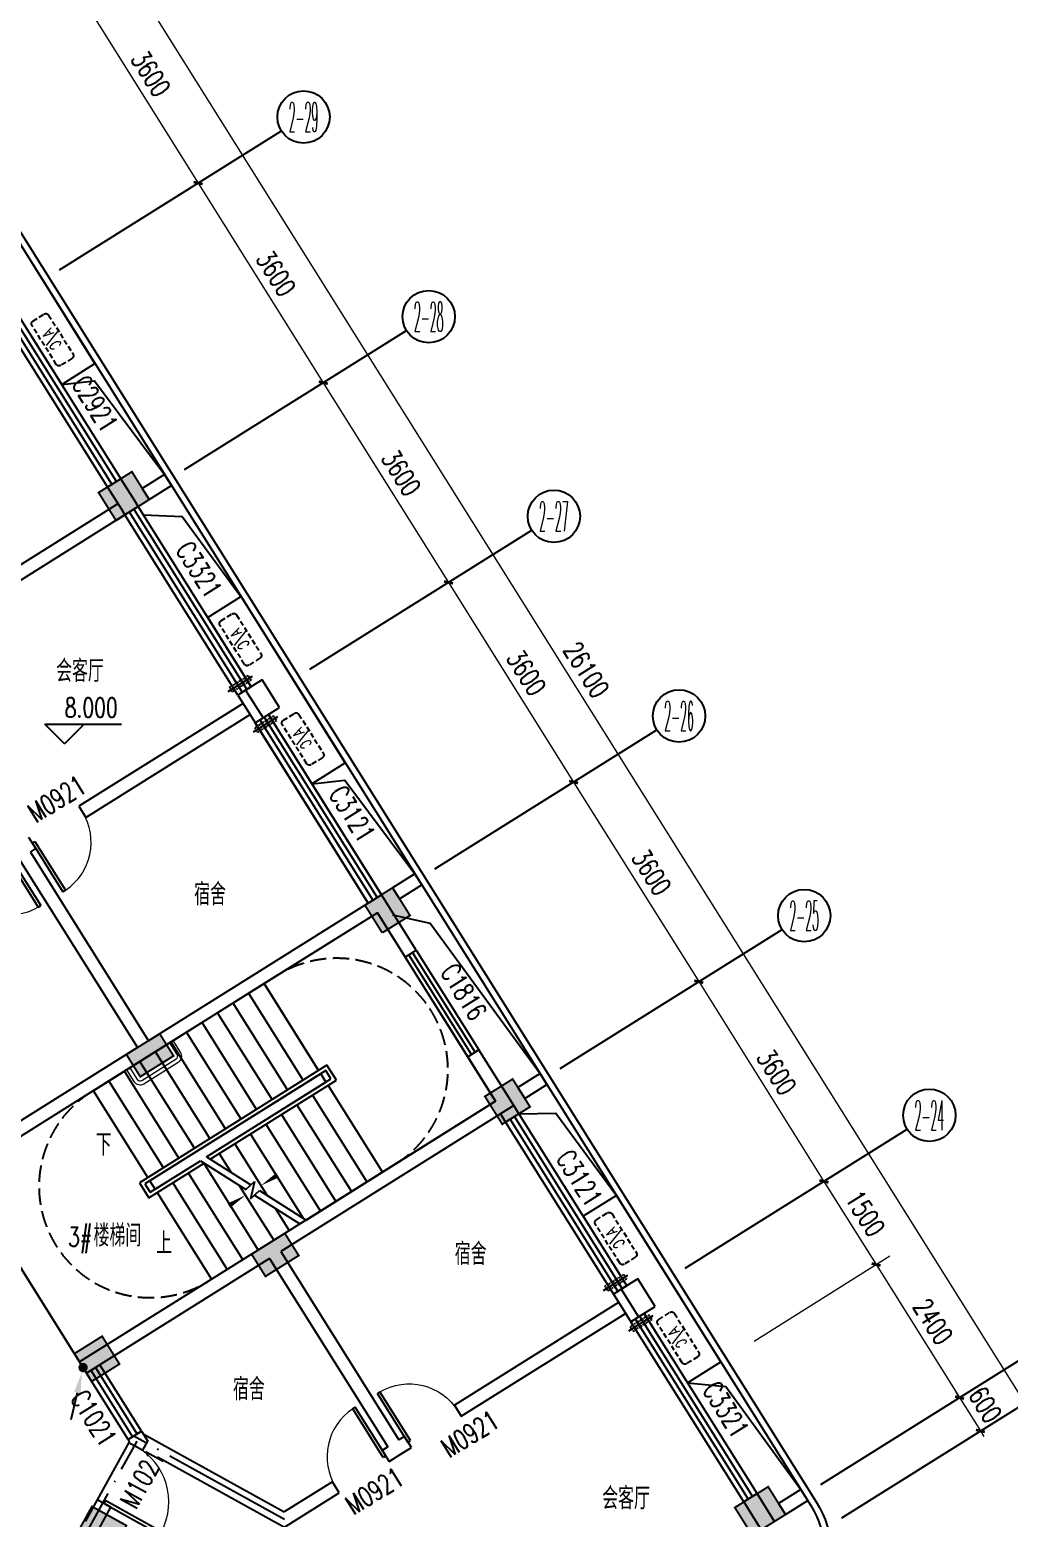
# Model space of a CAD drawing. Extents: x -9422388 to 15610651, y -1992469 to 953794.
# Drawn here: x -2711296 to -2696335, y -433678 to -410938 of the extents above; entities that cross this region are included whole.
import ezdxf
from ezdxf.enums import TextEntityAlignment as Align

# ---------------------------------------------------------------- set-up
doc = ezdxf.new("R2010")
doc.units = 0
doc.header["$LTSCALE"] = 1000
for name, pattern in [('( Hidden )', [0.375, 0.25, -0.125]), ('ACAD_ISO04W100', [30, 24, -3, 0, -3]), ('DASH', [0.35, 0.25, -0.1]), ('DOTE', [2.42, 2, -0.2, 0.02, -0.2])]:
    doc.linetypes.add(name, pattern=pattern)
for name, color, linetype in [('A-ELEV-LIN-0.3', 30, 'Continuous'), ('A-ELEV-LIN-0.4', 40, 'Continuous'), ('A-FLOR-HVAC', 4, 'Continuous'), ('A-FLOR-OTHER1-ON', 253, 'Continuous'), ('A-FLOR-OTHER2-ON', 83, 'Continuous'), ('A-SECT-DOOR', 141, 'Continuous'), ('AXIS', 3, 'Continuous'), ('AXIS_TEXT', 7, 'Continuous'), ('C-KZ', 2, 'Continuous'), ('C-Z-HATCH', 253, 'Continuous'), ('COLUMN', 9, 'Continuous'), ('DIM_ELEV', 3, 'Continuous'), ('DIM_SYMB', 3, 'Continuous'), ('DOTE', 1, 'Continuous'), ('LWIRE', 4, 'Continuous'), ('PUB_TEXT', 7, 'Continuous'), ('STAIR', 2, 'Continuous'), ('WALL', 9, 'Continuous'), ('WINDOW', 4, 'Continuous'), ('WINDOW_TEXT', 7, 'Continuous'), ('WIRE-消防', 5, 'DOTE')]:
    doc.layers.add(name, color=color, linetype=linetype)
doc.layers.add('建筑底图', color=8, linetype='Continuous', lineweight=5)
doc.styles.add('_TCH_AXIS', font='COMPLEX', dxfattribs={"bigfont": 'GBCBIG'})
doc.styles.add('_TCH_DIM', font='SIMPLEX', dxfattribs={"bigfont": 'GBCBIG'})
doc.styles.add('_TCH_DIM_T3', font='SIMPLEX', dxfattribs={"width": 0.705882, "bigfont": 'GBCBIG'})
doc.styles.add('_TCH_WINDOW', font='SIMPLEX', dxfattribs={"height": 3.5, "bigfont": 'GBCBIG'})
doc.styles.add('COMPLEX', font='COMPLEX')
doc.styles.get("Standard").update_dxf_attribs({"font": 'gbenor.shx', "bigfont": 'gbcbig.shx'})
doc.dimstyles.new('_TCH_ARCH&&100', dxfattribs={"dimtxt": 297.5, "dimasz": 100, "dimexe": 250, "dimexo": 300, "dimgap": 126.25, "dimtad": 1, "dimdec": 0, "dimzin": 0, "dimdsep": 46, "dimtxsty": '_TCH_DIM_T3', "dimblk": 'ARCHTICK', "dimcen": 0.09, "dimclrt": 7, "dimazin": 2, "dimtfac": 1, "dimtdec": 0, "dimtix": 1, "dimtmove": 2, "dimatfit": 3, "dimfxl": 0, "dimtolj": 1, "dimtzin": 0, "dimarcsym": 0})

# ---------------------------------------------------------------- blocks, each defined once
blk = doc.blocks.new('KTWJ1')
at = {"layer": 'A-FLOR-HVAC', "color": 0, "linetype": '( Hidden )', "ltscale": 0.3}
blk.add_lwpolyline([(152982, -14209, 0.414214), (153032, -14259), (153732, -14259, 0.414214), (153782, -14209), (153782, -14009, 0.414214), (153732, -13959), (153032, -13959, 0.414214), (152982, -14009)], format="xyb", close=True, dxfattribs=at)
at = {"layer": 'A-FLOR-HVAC', "color": 0, "style": '_TCH_WINDOW', "width": 0.705882}
blk.add_text('A/C', height=170, dxfattribs=at).set_placement((153214, -14188))
blk = doc.blocks.new('KTB')
at = {"layer": 'A-SECT-DOOR', "color": 0}
for points in [[(1060656, -376423), (1061320, -377483), (1061828, -377164), (1060235, -374622), (1059726, -374941), (1060390, -376000)], [(1064480, -382524), (1065143, -383583), (1065652, -383265), (1064059, -380723), (1063550, -381041), (1064214, -382101)], [(1070215, -391675), (1070879, -392734), (1071387, -392416), (1069794, -389874), (1069286, -390192), (1069950, -391252)]]:
    blk.add_lwpolyline(points, dxfattribs=at)
at = {"layer": 'A-FLOR-HVAC', "color": 8, "xscale": -1}
for p, rotation in [((967766, -254329), 122.0782976836109), ((970637, -258909), 122.0782976835921), ((971590, -260429), 122.0782976836109), ((976372, -268060), 122.0782976835921), ((977325, -269581), 122.0782976836109)]:
    blk.add_blockref('KTWJ1', p, dxfattribs=dict(at, rotation=rotation))
blk = doc.blocks.new('宿舍楼柱网1')
at = {"layer": 'C-Z-HATCH'}
h = blk.add_hatch(color=0, dxfattribs=at)
h.dxf.hatch_style = 1
h.paths.add_polyline_path([(649437, 161642), (649946, 161960), (649681, 162384), (649172, 162066)])
h = blk.add_hatch(color=0, dxfattribs=at)
h.dxf.hatch_style = 1
h.paths.add_polyline_path([(653505, 155340), (653929, 155605), (653664, 156029), (653240, 155764)])
h = blk.add_hatch(color=0, dxfattribs=at)
h.dxf.hatch_style = 1
h.paths.add_polyline_path([(649809, 153142), (650317, 153460), (650105, 153799), (649597, 153481)])
h = blk.add_hatch(color=0, dxfattribs=at)
h.dxf.hatch_style = 1
h.paths.add_polyline_path([(655338, 152417), (655762, 152682), (655497, 153106), (655073, 152841)])
h = blk.add_hatch(color=0, dxfattribs=at)
h.dxf.hatch_style = 1
h.paths.add_polyline_path([(651721, 150092), (652229, 150410), (652017, 150749), (651509, 150431)])
h = blk.add_hatch(color=0, dxfattribs=at)
h.dxf.hatch_style = 1
h.paths.add_polyline_path([(649067, 148487), (649491, 148752), (649226, 149176), (648802, 148911)])
h = blk.add_hatch(color=0, dxfattribs=at)
h.dxf.hatch_style = 1
h.paths.add_polyline_path([(659156, 146135), (659665, 146453), (659400, 146877), (658891, 146560)])
h = blk.add_hatch(color=0, dxfattribs=at)
h.dxf.hatch_style = 1
h.paths.add_polyline_path([(648829, 146138), (649071, 146576), (649596, 146285), (649354, 145848)])
at = {"layer": 'C-KZ', "color": 0, "const_width": 30}
for points in [[(649440, 161638), (649946, 161960), (649681, 162384), (649172, 162066), (649437, 161642)], [(653510, 155343), (653929, 155605), (653664, 156029), (653240, 155764), (653505, 155340)], [(649809, 153142), (650317, 153460), (650105, 153799), (649597, 153481), (649809, 153142)], [(655338, 152417), (655762, 152682), (655497, 153106), (655073, 152841), (655338, 152417)], [(651721, 150092), (652229, 150410), (652017, 150749), (651509, 150431), (651721, 150092)], [(649067, 148487), (649491, 148752), (649226, 149176), (648802, 148911), (649067, 148487)], [(659156, 146135), (659665, 146453), (659400, 146877), (658891, 146560), (659156, 146135)], [(648829, 146138), (649071, 146576), (649596, 146285), (649354, 145848), (648829, 146138)]]:
    blk.add_lwpolyline(points, dxfattribs=at)
blk = doc.blocks.new('A$C0CF77FE4')
at = {"layer": 'A-FLOR-OTHER2-ON', "color": 0, "linetype": 'ACAD_ISO04W100', "ltscale": 5}
blk.add_line((40, 440), (40, 0), dxfattribs=at)
at = {"layer": 'A-FLOR-OTHER2-ON', "color": 0, "linetype": 'DASH', "ltscale": 0.1}
blk.add_lwpolyline([(0, 390), (80, 390), (80, 50), (0, 50)], close=True, dxfattribs=at)
blk = doc.blocks.new('_ArchTick')
at = {"color": 0, "linetype": 'ByBlock', "const_width": 0.4}
blk.add_lwpolyline([(-0.5, -0.5), (0.5, 0.5)], dxfattribs=at)
blk = doc.blocks.new('*D874')
at = {"layer": 'AXIS', "color": 0, "lineweight": -2, "transparency": 16777216}
for p, q in [((1814489, -372524), (1817243, -370798)), ((1817031, -370931), (1830892, -393046)), ((1828350, -394639), (1831104, -392913))]:
    blk.add_line(p, q, dxfattribs=at)
at = {"layer": 'Defpoints', "color": 0, "transparency": 16777216}
for p in [(1814235, -372683), (1830892, -393046), (1828096, -394798)]:
    blk.add_point(p, dxfattribs=at)
at = {"layer": 'AXIS', "color": 0, "lineweight": -2, "transparency": 16777216, "xscale": 100, "yscale": 100, "zscale": 100}
for p, rotation in [((1817031, -370931), 122.0782976762225), ((1830892, -393046), 302.0782976762225)]:
    blk.add_blockref('_ArchTick', p, dxfattribs=dict(at, rotation=rotation))
at = {"layer": 'AXIS', "color": 7, "transparency": 16777216, "insert": (1824195, -381842), "char_height": 297.5, "attachment_point": 5, "rotation": 302.0783, "style": '_TCH_DIM_T3'}
blk.add_mtext('\\A1;26100', dxfattribs=at)
blk = doc.blocks.new('*D875')
at = {"layer": 'AXIS', "color": 0, "lineweight": -2, "transparency": 16777216}
for p, q in [((1828031, -394131), (1830107, -392830)), ((1829896, -392962), (1829842, -392878)), ((1829896, -392962), (1830214, -393471)), ((1828350, -394639), (1830426, -393338)), ((1830214, -393471), (1830267, -393555))]:
    blk.add_line(p, q, dxfattribs=at)
at = {"layer": 'Defpoints', "color": 0, "transparency": 16777216}
for p in [(1830214, -393471), (1827777, -394290), (1828096, -394798)]:
    blk.add_point(p, dxfattribs=at)
at = {"layer": 'AXIS', "color": 0, "lineweight": -2, "transparency": 16777216, "xscale": 100, "yscale": 100, "zscale": 100}
for p, rotation in [((1829896, -392962), 302.0782976762146), ((1830214, -393471), 122.0782976762145)]:
    blk.add_blockref('_ArchTick', p, dxfattribs=dict(at, rotation=rotation))
at = {"layer": 'AXIS', "color": 7, "transparency": 16777216, "insert": (1830288, -393070), "char_height": 297.5, "attachment_point": 5, "rotation": 302.0783, "style": '_TCH_DIM_T3'}
blk.add_mtext('\\A1;600', dxfattribs=at)
blk = doc.blocks.new('*D876')
at = {"layer": 'AXIS', "color": 0, "lineweight": -2, "transparency": 16777216}
for p, q in [((1826757, -392097), (1828833, -390796)), ((1828621, -390929), (1829896, -392962)), ((1828031, -394131), (1830107, -392830))]:
    blk.add_line(p, q, dxfattribs=at)
at = {"layer": 'Defpoints', "color": 0, "transparency": 16777216}
for p in [(1826503, -392256), (1829896, -392962), (1827777, -394290)]:
    blk.add_point(p, dxfattribs=at)
at = {"layer": 'AXIS', "color": 0, "lineweight": -2, "transparency": 16777216, "xscale": 100, "yscale": 100, "zscale": 100}
for p, rotation in [((1828621, -390929), 122.0782976762265), ((1829896, -392962), 302.0782976762264)]:
    blk.add_blockref('_ArchTick', p, dxfattribs=dict(at, rotation=rotation))
at = {"layer": 'AXIS', "color": 7, "transparency": 16777216, "insert": (1829491, -391799), "char_height": 297.5, "attachment_point": 5, "rotation": 302.0783, "style": '_TCH_DIM_T3'}
blk.add_mtext('\\A1;2400', dxfattribs=at)
blk = doc.blocks.new('*D877')
at = {"layer": 'AXIS', "color": 0, "lineweight": -2, "transparency": 16777216}
for p, q in [((1825960, -390826), (1828036, -389525)), ((1827824, -389658), (1828621, -390929)), ((1826757, -392097), (1828833, -390796))]:
    blk.add_line(p, q, dxfattribs=at)
at = {"layer": 'Defpoints', "color": 0, "transparency": 16777216}
for p in [(1825706, -390985), (1828621, -390929), (1826503, -392256)]:
    blk.add_point(p, dxfattribs=at)
at = {"layer": 'AXIS', "color": 0, "lineweight": -2, "transparency": 16777216, "xscale": 100, "yscale": 100, "zscale": 100}
for p, rotation in [((1827824, -389658), 122.0782976762215), ((1828621, -390929), 302.0782976762216)]:
    blk.add_blockref('_ArchTick', p, dxfattribs=dict(at, rotation=rotation))
at = {"layer": 'AXIS', "color": 7, "transparency": 16777216, "insert": (1828456, -390147), "char_height": 297.5, "attachment_point": 5, "rotation": 302.0783, "style": '_TCH_DIM_T3'}
blk.add_mtext('\\A1;1500', dxfattribs=at)
blk = doc.blocks.new('*D878')
at = {"layer": 'AXIS', "color": 0, "lineweight": -2, "transparency": 16777216}
for p, q in [((1824048, -387776), (1826124, -386475)), ((1825912, -386607), (1827824, -389658)), ((1825960, -390826), (1828036, -389525))]:
    blk.add_line(p, q, dxfattribs=at)
at = {"layer": 'Defpoints', "color": 0, "transparency": 16777216}
for p in [(1823794, -387935), (1827824, -389658), (1825706, -390985)]:
    blk.add_point(p, dxfattribs=at)
at = {"layer": 'AXIS', "color": 0, "lineweight": -2, "transparency": 16777216, "xscale": 100, "yscale": 100, "zscale": 100}
for p, rotation in [((1825912, -386607), 122.0782976762219), ((1827824, -389658), 302.0782976762218)]:
    blk.add_blockref('_ArchTick', p, dxfattribs=dict(at, rotation=rotation))
at = {"layer": 'AXIS', "color": 7, "transparency": 16777216, "insert": (1827101, -387987), "char_height": 297.5, "attachment_point": 5, "rotation": 302.0783, "style": '_TCH_DIM_T3'}
blk.add_mtext('\\A1;3600', dxfattribs=at)
blk = doc.blocks.new('*D879')
at = {"layer": 'AXIS', "color": 0, "lineweight": -2, "transparency": 16777216}
for p, q in [((1822137, -384725), (1824212, -383424)), ((1824001, -383557), (1825912, -386607)), ((1824048, -387776), (1826124, -386475))]:
    blk.add_line(p, q, dxfattribs=at)
at = {"layer": 'Defpoints', "color": 0, "transparency": 16777216}
for p in [(1821882, -384885), (1825912, -386607), (1823794, -387935)]:
    blk.add_point(p, dxfattribs=at)
at = {"layer": 'AXIS', "color": 0, "lineweight": -2, "transparency": 16777216, "xscale": 100, "yscale": 100, "zscale": 100}
for p, rotation in [((1824001, -383557), 122.0782976762216), ((1825912, -386607), 302.0782976762216)]:
    blk.add_blockref('_ArchTick', p, dxfattribs=dict(at, rotation=rotation))
at = {"layer": 'AXIS', "color": 7, "transparency": 16777216, "insert": (1825190, -384936), "char_height": 297.5, "attachment_point": 5, "rotation": 302.0783, "style": '_TCH_DIM_T3'}
blk.add_mtext('\\A1;3600', dxfattribs=at)
blk = doc.blocks.new('*D880')
at = {"layer": 'AXIS', "color": 0, "lineweight": -2, "transparency": 16777216}
for p, q in [((1820225, -381675), (1822301, -380374)), ((1822089, -380507), (1824001, -383557)), ((1822137, -384725), (1824212, -383424))]:
    blk.add_line(p, q, dxfattribs=at)
at = {"layer": 'Defpoints', "color": 0, "transparency": 16777216}
for p in [(1819970, -381834), (1824001, -383557), (1821882, -384885)]:
    blk.add_point(p, dxfattribs=at)
at = {"layer": 'AXIS', "color": 0, "lineweight": -2, "transparency": 16777216, "xscale": 100, "yscale": 100, "zscale": 100}
for p, rotation in [((1822089, -380507), 122.078297676223), ((1824001, -383557), 302.078297676223)]:
    blk.add_blockref('_ArchTick', p, dxfattribs=dict(at, rotation=rotation))
at = {"layer": 'AXIS', "color": 7, "transparency": 16777216, "insert": (1823278, -381886), "char_height": 297.5, "attachment_point": 5, "rotation": 302.0783, "style": '_TCH_DIM_T3'}
blk.add_mtext('\\A1;3600', dxfattribs=at)
blk = doc.blocks.new('*D881')
at = {"layer": 'AXIS', "color": 0, "lineweight": -2, "transparency": 16777216}
for p, q in [((1818313, -378625), (1820389, -377324)), ((1820177, -377456), (1822089, -380507)), ((1820225, -381675), (1822301, -380374))]:
    blk.add_line(p, q, dxfattribs=at)
at = {"layer": 'Defpoints', "color": 0, "transparency": 16777216}
for p in [(1818059, -378784), (1822089, -380507), (1819970, -381834)]:
    blk.add_point(p, dxfattribs=at)
at = {"layer": 'AXIS', "color": 0, "lineweight": -2, "transparency": 16777216, "xscale": 100, "yscale": 100, "zscale": 100}
for p, rotation in [((1820177, -377456), 122.0782976762225), ((1822089, -380507), 302.0782976762225)]:
    blk.add_blockref('_ArchTick', p, dxfattribs=dict(at, rotation=rotation))
at = {"layer": 'AXIS', "color": 7, "transparency": 16777216, "insert": (1821366, -378835), "char_height": 297.5, "attachment_point": 5, "rotation": 302.0783, "style": '_TCH_DIM_T3'}
blk.add_mtext('\\A1;3600', dxfattribs=at)
blk = doc.blocks.new('*D882')
at = {"layer": 'AXIS', "color": 0, "lineweight": -2, "transparency": 16777216}
for p, q in [((1816401, -375574), (1818477, -374273)), ((1818265, -374406), (1820177, -377456)), ((1818313, -378625), (1820389, -377324))]:
    blk.add_line(p, q, dxfattribs=at)
at = {"layer": 'Defpoints', "color": 0, "transparency": 16777216}
for p in [(1816147, -375734), (1820177, -377456), (1818059, -378784)]:
    blk.add_point(p, dxfattribs=at)
at = {"layer": 'AXIS', "color": 0, "lineweight": -2, "transparency": 16777216, "xscale": 100, "yscale": 100, "zscale": 100}
for p, rotation in [((1818265, -374406), 122.078297676224), ((1820177, -377456), 302.078297676224)]:
    blk.add_blockref('_ArchTick', p, dxfattribs=dict(at, rotation=rotation))
at = {"layer": 'AXIS', "color": 7, "transparency": 16777216, "insert": (1819454, -375785), "char_height": 297.5, "attachment_point": 5, "rotation": 302.0783, "style": '_TCH_DIM_T3'}
blk.add_mtext('\\A1;3600', dxfattribs=at)
blk = doc.blocks.new('*D883')
at = {"layer": 'AXIS', "color": 0, "lineweight": -2, "transparency": 16777216}
for p, q in [((1814489, -372524), (1816565, -371223)), ((1816353, -371356), (1818265, -374406)), ((1816401, -375574), (1818477, -374273))]:
    blk.add_line(p, q, dxfattribs=at)
at = {"layer": 'Defpoints', "color": 0, "transparency": 16777216}
for p in [(1814235, -372683), (1818265, -374406), (1816147, -375734)]:
    blk.add_point(p, dxfattribs=at)
at = {"layer": 'AXIS', "color": 0, "lineweight": -2, "transparency": 16777216, "xscale": 100, "yscale": 100, "zscale": 100}
for p, rotation in [((1816353, -371356), 122.078297676223), ((1818265, -374406), 302.078297676223)]:
    blk.add_blockref('_ArchTick', p, dxfattribs=dict(at, rotation=rotation))
at = {"layer": 'AXIS', "color": 7, "transparency": 16777216, "insert": (1817542, -372735), "char_height": 297.5, "attachment_point": 5, "rotation": 302.0783, "style": '_TCH_DIM_T3'}
blk.add_mtext('\\A1;3600', dxfattribs=at)
blk = doc.blocks.new('$DorLib2D$00000001')
at = {"color": 0}
for p, q in [((0.45, 0.975), (0.5, 0.975)), ((0.45, 0), (0.45, 0.975)), ((0.5, 0), (0.5, 0.975)), ((0.5, 0), (0.45, 0))]:
    blk.add_line(p, q, dxfattribs=at)
at = {"color": 0, "lineweight": 13}
blk.add_arc((0.475, 0), 0.975, 91.4693, 180, dxfattribs=at)
blk = doc.blocks.new('$TCHSYS$WIN2D')
at = {"color": 0}
for p, q in [((-0.5, 0.5), (0.5, 0.5)), ((-0.5, 0.5), (-0.5, -0.5)), ((0.5, 0.5), (0.5, -0.5)), ((0.5, 0.1667), (-0.5, 0.1667)), ((0.5, -0.1667), (-0.5, -0.1667)), ((-0.5, -0.5), (0.5, -0.5))]:
    blk.add_line(p, q, dxfattribs=at)
blk = doc.blocks.new('_AXISO')
at = {"color": 0}
blk.add_circle((0, 0), 0.5, dxfattribs=at)
at = {"layer": 'AXIS_TEXT', "color": 0, "style": 'COMPLEX', "width": 1.041667}
blk.add_attdef('A', text='', height=0.56, dxfattribs=at).set_placement((-0.25, -0.28), (0.25, -0.28), align=Align.FIT)
blk = doc.blocks.new('$TelecSys$00000081')
for p, q in [((0.104, 0.104), (0.104, 0.104)), ((-0.104, -0.104), (-0.104, -0.104)), ((-1.15, -1.15), (-0.55, -0.55))]:
    blk.add_line(p, q)
at = {"const_width": 0.142}
blk.add_lwpolyline([(0.071, 0, 1), (-0.071, 0, 1)], format="xyb", close=True, dxfattribs=at)
blk.add_solid([(-0.62, -0.48), (-0.48, -0.62), (-0.1, -0.1)])
at = {"width": 0.8, "flags": 9}
blk.add_attdef('A', (0, 0), '', height=0.00002, rotation=180, dxfattribs=at)
blk = doc.blocks.new('3333')
at = {"color": 8}
for points in [[(1817173.2, -387953.1), (1817284.5, -388131.2, 0.4142136), (1817436, -388166.2), (1817961.8, -387837.7, 0.4142136), (1817996.8, -387686.1), (1817885.5, -387508)], [(1817224.1, -387921.3), (1817335.3, -388099.4, 0.4142136), (1817404.2, -388115.3), (1817930, -387786.8, 0.4142136), (1817945.9, -387717.9), (1817834.6, -387539.8)]]:
    blk.add_lwpolyline(points, format="xyb", dxfattribs=at)
blk.add_lwpolyline([(1814648.4, -389536.7), (1816454.1, -392417.6)], dxfattribs=at)
at = {"layer": 'A-ELEV-LIN-0.3', "color": 8}
for points in [[(1805200.1, -378228), (1805200.1, -378228, -0.4142136), (1805421.4, -377263.1), (1812369.5, -372908.3, -0.4142136), (1814437.1, -373382.6), (1827707.3, -394555, -0.2728148), (1827748.7, -396077.9), (1823530, -403701.1, -0.2728148), (1822217.5, -404474.7), (1756630.2, -404474.7, -0.4142134), (1755030.2, -402874.7), (1755030.2, -394774.7, -0.4142137), (1755730.2, -394074.7), (1755730.2, -394074.7)], [(1805284.8, -378174.9), (1805284.8, -378174.9, -0.4142136), (1805474.5, -377347.8), (1812422.6, -372993, -0.4142136), (1814352.3, -373435.7), (1827622.6, -394608.1, -0.2728148), (1827661.2, -396029.5), (1823442.5, -403652.6, -0.2728148), (1822217.5, -404374.7), (1799230.2, -404374.7)]]:
    blk.add_lwpolyline(points, format="xyb", dxfattribs=at)
for points in [[(1817857.5, -379028.1), (1817751.2, -378858.6), (1817412.3, -379071), (1817518.5, -379240.5)], [(1821681.2, -385128.8), (1821575, -384959.3), (1821236.1, -385171.8), (1821342.3, -385341.2)], [(1823593.1, -388179.2), (1823486.9, -388009.7), (1823148, -388222.1), (1823254.2, -388391.6)], [(1827576.2, -394534.1), (1827470, -394364.6), (1827131, -394577), (1827237.3, -394746.5)]]:
    blk.add_lwpolyline(points, close=True, dxfattribs=at)
at = {"layer": 'A-ELEV-LIN-0.4', "color": 8}
for points in [[(1816180.7, -377482.6), (1816681.5, -377425.4), (1817751.2, -378858.6)], [(1817430.7, -379475), (1818019.9, -379498.5), (1818919.6, -380722.7)], [(1820004.5, -383583.3), (1820505.3, -383526.1), (1821575, -384959.3)], [(1821236.2, -385585.2), (1821808.4, -385711.6), (1823486.9, -388009.7)], [(1823164.6, -388625.2), (1823730.6, -388615.6), (1824655.2, -389873.8)], [(1825740.1, -392734.4), (1826324.3, -392791.7), (1827470, -394364.6)]]:
    blk.add_lwpolyline(points, dxfattribs=at)
at = {"layer": 'A-FLOR-OTHER1-ON', "color": 8, "linetype": 'DASH'}
for centre, start, end in [((1820381, -387950), 302.07807, 122.0783), ((1817534, -389734.5), 122.07818, 302.0783)]:
    blk.add_arc(centre, 1700, start, end, dxfattribs=at)
at = {"layer": 'AXIS', "color": 8}
for p, q in [((1816146.7, -375733.6), (1819536, -373609.3)), ((1818058.5, -378784), (1821447.8, -376659.7)), ((1819970.4, -381834.4), (1823359.7, -379710.1)), ((1821882.3, -384884.7), (1825271.6, -382760.4)), ((1823794.2, -387935.1), (1827183.5, -385810.8)), ((1825706.1, -390985.5), (1829095.4, -388861.2)), ((1827777.3, -394290), (1831166.6, -392165.7)), ((1828095.9, -394798.4), (1831485.2, -392674.1))]:
    blk.add_line(p, q, dxfattribs=at)
at = {"layer": 'COLUMN', "color": 8}
for p, q in [((1819244.5, -381994.3), (1818990.3, -382153.6)), ((1819510.1, -382418), (1819244.5, -381994.3)), ((1818990.3, -382153.6), (1819255.9, -382577.3)), ((1819255.9, -382577.3), (1819510.1, -382418)), ((1824980.2, -391145.4), (1824726, -391304.7)), ((1824726, -391304.7), (1824991.5, -391728.4)), ((1825245.7, -391569), (1824980.2, -391145.4)), ((1824991.5, -391728.4), (1825245.7, -391569))]:
    blk.add_line(p, q, dxfattribs=at)
at = {"layer": 'DIM_ELEV', "color": 8}
for p, q in [((1816225.5, -382973.5), (1815925.5, -382673.5)), ((1815925.5, -382673.5), (1817096.3, -382673.5)), ((1816225.5, -382973.5), (1816525.5, -382673.5))]:
    blk.add_line(p, q, dxfattribs=at)
at = {"layer": 'DIM_SYMB', "color": 8}
for points in [[(1816977.9, -389035.6, 0, 0, 0), (1820570.6, -386783.8, 0, 0, 0), (1821513.3, -388287.8, 0, 0, 0), (1819225.5, -389721.7, 0, 80, 0), (1819479.7, -389562.4, 0, 0, 0)], [(1817920.6, -390539.6, 0, 0, 0), (1818988.2, -389870.4, 0, 80, 0), (1818734, -390029.7, 0, 0, 0)]]:
    blk.add_lwpolyline(points, format="xyseb", dxfattribs=at)
at = {"layer": 'DOTE', "color": 8, "linetype": 'DOTE'}
for points in [[(1815923.1, -396174.7), (1817331.7, -393629.5)], [(1819582.9, -394823.3), (1817281.7, -393549.8)]]:
    blk.add_lwpolyline(points, dxfattribs=at)
at = {"layer": 'STAIR', "color": 8}
for p, q in [((1821003.4, -385553.7), (1819274.8, -386637.1)), ((1822809, -388434.6), (1821003.4, -385553.7)), ((1819274.8, -386637.1), (1816665.1, -388272.8)), ((1819868.7, -388111.8), (1819037.6, -386785.8)), ((1820106, -387963.1), (1819274.8, -386637.1)), ((1819274.8, -386637.1), (1820106, -387963.1)), ((1819631.5, -388260.5), (1818800.3, -386934.5)), ((1819157, -388557.9), (1818325.8, -387231.9)), ((1819394.2, -388409.2), (1818563.1, -387083.2)), ((1818919.7, -388706.6), (1818088.6, -387380.6)), ((1818445.2, -389004), (1817614.1, -387678)), ((1818682.5, -388855.3), (1817851.3, -387529.3)), ((1820233.1, -387883.5), (1817369.1, -389678.5)), ((1818208, -389152.7), (1817376.8, -387826.7)), ((1820376.4, -388112.2), (1820233.1, -387883.5)), ((1817733.5, -389450.1), (1816902.3, -388124.1)), ((1817970.7, -389301.4), (1817139.6, -387975.4)), ((1820214.1, -387966.2), (1817451.8, -389697.5)), ((1820137.8, -388014), (1817528.1, -389649.7)), ((1818394.4, -389283.7), (1820293.7, -388093.3)), ((1818394.4, -389283.7), (1820217.5, -388141.1)), ((1818450.4, -389319.4), (1820376.4, -388112.2)), ((1820137.8, -388014), (1820217.5, -388141.1)), ((1820293.7, -388093.3), (1820214.1, -387966.2)), ((1817496.2, -389598.8), (1816665.1, -388272.8)), ((1820012.1, -388340.6), (1820843.2, -389666.7)), ((1820249.3, -388191.9), (1821080.5, -389518)), ((1820249.3, -388191.9), (1821080.5, -389518)), ((1819774.8, -388489.3), (1820606, -389815.4)), ((1821080.5, -389518), (1822809, -388434.6)), ((1819300.3, -388786.7), (1820131.5, -390112.8)), ((1819537.6, -388638), (1820368.7, -389964.1)), ((1818825.8, -389084.1), (1819319.8, -389872.2)), ((1819063.1, -388935.4), (1819869.3, -390221.6)), ((1818394.4, -389283.7), (1819069.2, -389712.9)), ((1818588.6, -389232.8), (1818770.4, -389522.8)), ((1817512.5, -389907.3), (1818356.6, -389378.2)), ((1817531.5, -389824.6), (1818300.5, -389342.6)), ((1817607.7, -389776.8), (1818300.5, -389342.6)), ((1818114.1, -389530.2), (1818945.2, -390856.3)), ((1818300.5, -389342.6), (1818992.9, -389782.9)), ((1818351.3, -389381.5), (1819182.5, -390707.6)), ((1819913.2, -390249.6), (1821080.5, -389518)), ((1817369.1, -389678.5), (1817512.5, -389907.3)), ((1817451.8, -389697.5), (1817531.5, -389824.6)), ((1817607.7, -389776.8), (1817528.1, -389649.7)), ((1817876.8, -389678.9), (1818708, -391005)), ((1818893.9, -389719.9), (1819419.7, -390558.9)), ((1818992.9, -389782.9), (1819124.4, -389662.2)), ((1819124.4, -389662.2), (1819066.4, -389924.8)), ((1817639.6, -389827.6), (1818470.7, -391153.7)), ((1819066.4, -389924.8), (1819204, -389798.6)), ((1819127.7, -389868.6), (1819819.3, -390308.4)), ((1819204, -389798.6), (1819913.2, -390249.6)), ((1819443.3, -390069.3), (1819657, -390410.2)), ((1818470.7, -391153.7), (1819819.3, -390308.4))]:
    blk.add_line(p, q, dxfattribs=at)
at = {"layer": 'WALL', "color": 8}
for p, q in [((1817083.5, -378923), (1816880.2, -379050.5)), ((1816880.2, -379050.5), (1817092.6, -379389.4)), ((1817296, -379262), (1817083.5, -378923)), ((1817039.5, -379304.7), (1810921.8, -383139.1)), ((1817349.1, -379346.7), (1817296, -379262)), ((1817145.7, -379474.2), (1811028, -383308.6)), ((1817092.6, -379389.4), (1817145.7, -379474.2)), ((1817145.7, -379474.2), (1817349.1, -379346.7)), ((1818990.3, -382153.6), (1818871.7, -382228)), ((1818871.7, -382228), (1819004.5, -382439.8)), ((1818951.4, -382355.1), (1816443.3, -383927.1)), ((1819004.5, -382439.8), (1820863.2, -385405.4)), ((1816549.5, -384096.5), (1819057.6, -382524.5)), ((1819340.6, -382524.2), (1821066.6, -385278)), ((1816443.3, -383927.1), (1816549.5, -384096.5)), ((1815786.9, -384574.5), (1815680.7, -384405)), ((1815532.7, -384733.8), (1817338.4, -387614.7)), ((1815702.2, -384627.6), (1815786.9, -384574.5)), ((1815702.2, -384627.6), (1817507.9, -387508.5)), ((1821066.6, -385278), (1817507.9, -387508.5)), ((1821597.7, -386125.3), (1821066.6, -385278)), ((1821003.4, -385553.7), (1817529.3, -387731.1)), ((1821003.4, -385553.7), (1821428.2, -386231.5)), ((1821428.2, -386231.5), (1821597.7, -386125.3)), ((1817338.4, -387614.7), (1814542.2, -389367.3)), ((1822553.6, -387650.5), (1822384.2, -387756.7)), ((1823084.7, -388497.8), (1822553.6, -387650.5)), ((1817529.3, -387731.1), (1814648.4, -389536.7)), ((1822384.2, -387756.7), (1822809, -388434.6)), ((1822809, -388434.6), (1819335, -390612)), ((1823084.7, -388497.8), (1819525.9, -390728.3)), ((1822881.3, -388625.3), (1822961, -388752.4)), ((1822961, -388752.4), (1823164.4, -388624.9)), ((1823164.4, -388624.9), (1823084.7, -388497.8)), ((1819335, -390612), (1816454.1, -392417.6)), ((1819356.5, -390834.5), (1816560.3, -392587.1)), ((1819356.5, -390834.5), (1821162.1, -393715.4)), ((1819525.9, -390728.3), (1821331.6, -393609.2)), ((1824726, -391304.7), (1824607.3, -391379.1)), ((1824687, -391506.2), (1822178.9, -393078.1)), ((1824607.3, -391379.1), (1824740.1, -391590.9)), ((1822285.1, -393247.6), (1824793.2, -391675.6)), ((1824740.1, -391590.9), (1824872.9, -391802.7)), ((1824872.9, -391802.7), (1824991.5, -391728.4)), ((1816560.3, -392587.1), (1816454.1, -392417.6)), ((1816560.3, -392587.1), (1816763.7, -392459.6)), ((1822178.9, -393078.1), (1822285.1, -393247.6)), ((1817197, -393602.9), (1817400.4, -393475.5)), ((1817197, -393602.9), (1817215.6, -393632.6)), ((1817215.6, -393632.6), (1817208.1, -393646.2)), ((1817400.4, -393475.5), (1817494.1, -393625)), ((1817418.1, -393762.4), (1817494.1, -393625)), ((1817425, -393514.8), (1819579.7, -394707.3)), ((1821416.3, -393556.1), (1821331.6, -393609.2)), ((1821522.6, -393725.6), (1821416.3, -393556.1)), ((1817208.1, -393646.2), (1817418.1, -393762.4)), ((1821162.1, -393715.4), (1821077.4, -393768.5)), ((1821077.4, -393768.5), (1821183.6, -393938)), ((1821183.6, -393938), (1821353.1, -393831.8)), ((1821353.1, -393831.8), (1821522.6, -393725.6)), ((1817644.4, -393864.8), (1819586, -394939.3)), ((1820314.8, -394246.5), (1819579.7, -394707.3)), ((1820421, -394416), (1820314.8, -394246.5)), ((1816723.9, -394521.2), (1816539.9, -394853.6)), ((1816933.9, -394637.4), (1816723.9, -394521.2)), ((1819586, -394939.3), (1820421, -394416)), ((1826802.2, -394429.1), (1826598.9, -394556.5)), ((1827067.8, -394852.7), (1826802.2, -394429.1)), ((1816749.9, -394969.9), (1816933.9, -394637.4)), ((1826598.9, -394556.5), (1826864.4, -394980.2))]:
    blk.add_line(p, q, dxfattribs=at)
at = {"layer": 'WINDOW', "color": 8}
blk.add_line((1817208.1, -393646.2), (1816723.9, -394521.2), dxfattribs=at)
at = {"color": 8}
blk.add_blockref('宿舍楼柱网1', (1167572.3, -541201.1), dxfattribs=at)
at = {"layer": 'A-FLOR-OTHER2-ON', "color": 8, "linetype": 'DASH', "rotation": 122.0783001587689}
for p in [(1819116.1, -381972.4), (1824851.7, -391123.5)]:
    blk.add_blockref('A$C0CF77FE4', p, dxfattribs=at)
at = {"layer": 'A-FLOR-OTHER2-ON', "color": 8, "linetype": 'DASH', "xscale": -1, "rotation": 122.0783001587689}
for p in [(1819460.1, -382521.2), (1825195.7, -391672.3)]:
    blk.add_blockref('A$C0CF77FE4', p, dxfattribs=at)
at = {"layer": 'A-SECT-DOOR', "color": 8}
blk.add_blockref('KTB', (754861, 0), dxfattribs=at)
at = {"layer": 'AXIS', "color": 8}
ref = blk.add_blockref('_AXISO', (1819874.9, -373396.9), dxfattribs=dict(at, xscale=800, yscale=800, zscale=800))
ref.add_attrib('A', '2-29', dxfattribs={"layer": 'AXIS_TEXT', "color": 8, "height": 452.55, "style": '_TCH_AXIS', "width": 0.2625}).set_placement((1819648.6, -373623.2), (1820101.2, -373623.2), align=Align.FIT)
ref = blk.add_blockref('_AXISO', (1821786.8, -376447.3), dxfattribs=dict(at, xscale=800, yscale=800, zscale=800))
ref.add_attrib('A', '2-28', dxfattribs={"layer": 'AXIS_TEXT', "color": 8, "height": 452.55, "style": '_TCH_AXIS', "width": 0.2625}).set_placement((1821560.5, -376673.5), (1822013, -376673.5), align=Align.FIT)
ref = blk.add_blockref('_AXISO', (1823698.6, -379497.6), dxfattribs=dict(at, xscale=800, yscale=800, zscale=800))
ref.add_attrib('A', '2-27', dxfattribs={"layer": 'AXIS_TEXT', "color": 8, "height": 452.55, "style": '_TCH_AXIS', "width": 0.2625}).set_placement((1823472.4, -379723.9), (1823924.9, -379723.9), align=Align.FIT)
ref = blk.add_blockref('_AXISO', (1825610.5, -382548), dxfattribs=dict(at, xscale=800, yscale=800, zscale=800))
ref.add_attrib('A', '2-26', dxfattribs={"layer": 'AXIS_TEXT', "color": 8, "height": 452.55, "style": '_TCH_AXIS', "width": 0.2625}).set_placement((1825384.3, -382774.3), (1825836.8, -382774.3), align=Align.FIT)
ref = blk.add_blockref('_AXISO', (1827522.4, -385598.4), dxfattribs=dict(at, xscale=800, yscale=800, zscale=800))
ref.add_attrib('A', '2-25', dxfattribs={"layer": 'AXIS_TEXT', "color": 8, "height": 452.55, "style": '_TCH_AXIS', "width": 0.2625}).set_placement((1827296.1, -385824.6), (1827748.7, -385824.6), align=Align.FIT)
ref = blk.add_blockref('_AXISO', (1829434.3, -388648.7), dxfattribs=dict(at, xscale=800, yscale=800, zscale=800))
ref.add_attrib('A', '2-24', dxfattribs={"layer": 'AXIS_TEXT', "color": 8, "height": 452.55, "style": '_TCH_AXIS', "width": 0.256098}).set_placement((1829208, -388875), (1829660.6, -388875), align=Align.FIT)
at = {"layer": 'WINDOW', "color": 8}
ref = blk.add_blockref('$TCHSYS$WIN2D', (1816198.5, -377737), dxfattribs=dict(at, xscale=2950, yscale=240, zscale=2950, rotation=302.0782976762235))
ref.add_attrib('A', 'C2921', (1816321.1, -377473.8), dxfattribs={"layer": 'WINDOW_TEXT', "color": 8, "height": 297.5, "rotation": 302.0783, "style": '_TCH_WINDOW', "width": 0.705882})
ref = blk.add_blockref('$TCHSYS$WIN2D', (1818110.4, -380787.3), dxfattribs=dict(at, xscale=3250, yscale=-240, zscale=3250, rotation=122.078297676223))
ref.add_attrib('A', 'C3321', (1817911.8, -380007.5), dxfattribs={"layer": 'WINDOW_TEXT', "color": 8, "height": 297.5, "rotation": 302.0783, "style": '_TCH_WINDOW', "width": 0.705882})
ref = blk.add_blockref('$TCHSYS$WIN2D', (1820102, -383964.9), dxfattribs=dict(at, xscale=-3250.245230073956, yscale=-240, zscale=-3250.245230073956, rotation=302.0782976762235))
ref.add_attrib('A', 'C3121', (1820250.1, -383739.1), dxfattribs={"layer": 'WINDOW_TEXT', "color": 8, "height": 297.5, "rotation": 302.0783, "style": '_TCH_WINDOW', "width": 0.705882})
ref = blk.add_blockref('$DorLib2D$00000001', (1816115.1, -384250.8), dxfattribs=dict(at, xscale=900, yscale=900, zscale=900, rotation=212.0782976762205))
ref.add_attrib('A', 'M0921', (1815787.4, -384189.2), dxfattribs={"layer": 'WINDOW_TEXT', "color": 8, "height": 297.5, "rotation": 32.0783, "style": '_TCH_WINDOW', "width": 0.705882})
ref = blk.add_blockref('$DorLib2D$00000001', (1815013.6, -384941.2), dxfattribs=dict(at, xscale=-900, yscale=900, zscale=-900, rotation=212.0782976762193))
ref.add_attrib('A', 'M0921', (1814770.6, -384826.5), dxfattribs={"layer": 'WINDOW_TEXT', "color": 8, "height": 297.5, "rotation": 32.0783, "style": '_TCH_WINDOW', "width": 0.705882})
ref = blk.add_blockref('$TCHSYS$WIN2D', (1821990.9, -386941), dxfattribs=dict(at, xscale=1800, yscale=-200, zscale=1800, rotation=302.078297676223))
ref.add_attrib('A', 'C1816', (1821954.3, -386456.5), dxfattribs={"layer": 'WINDOW_TEXT', "color": 8, "height": 297.5, "rotation": 302.0783, "style": '_TCH_WINDOW', "width": 0.705882})
ref = blk.add_blockref('$TCHSYS$WIN2D', (1823885.9, -390002), dxfattribs=dict(at, xscale=3100, yscale=240, zscale=3100, rotation=302.0782976762235))
ref.add_attrib('A', 'C3121', (1823720, -389303.3), dxfattribs={"layer": 'WINDOW_TEXT', "color": 8, "height": 297.5, "rotation": 302.0783, "style": '_TCH_WINDOW', "width": 0.705882})
ref = blk.add_blockref('$TCHSYS$WIN2D', (1825837.6, -393115.9), dxfattribs=dict(at, xscale=-3250, yscale=240, zscale=-3250, rotation=302.078297676224))
ref.add_attrib('A', 'C3321', (1825959, -392839.3), dxfattribs={"layer": 'WINDOW_TEXT', "color": 8, "height": 297.5, "rotation": 302.0783, "style": '_TCH_WINDOW', "width": 0.705882})
ref = blk.add_blockref('$TCHSYS$WIN2D', (1816980.3, -393031.3), dxfattribs=dict(at, xscale=-1198.865223037758, yscale=240, zscale=-1198.865223037758, rotation=302.0782976762271))
ref.add_attrib('A', 'C1021', (1816301.9, -392972.7), dxfattribs={"layer": 'WINDOW_TEXT', "color": 8, "height": 297.5, "rotation": 302.0783, "style": '_TCH_WINDOW', "width": 0.705882})
ref = blk.add_blockref('$DorLib2D$00000001', (1821850.7, -393401.9), dxfattribs=dict(at, xscale=900, yscale=-900, zscale=900, rotation=212.078297675984))
ref.add_attrib('A', 'M0921', (1822099.4, -393890.2), dxfattribs={"layer": 'WINDOW_TEXT', "color": 8, "height": 297.5, "rotation": 32.0783, "style": '_TCH_WINDOW', "width": 0.705882})
ref = blk.add_blockref('$DorLib2D$00000001', (1820749.2, -394092.3), dxfattribs=dict(at, xscale=-900, yscale=-900, zscale=-900, rotation=212.0782976759845))
ref.add_attrib('A', 'M0921', (1820640.1, -394762.2), dxfattribs={"layer": 'WINDOW_TEXT', "color": 8, "height": 297.5, "rotation": 32.0783, "style": '_TCH_WINDOW', "width": 0.705882})
ref = blk.add_blockref('$DorLib2D$00000001', (1817071, -394141.8), dxfattribs=dict(at, xscale=1000, yscale=1000, zscale=1000, rotation=241.0390968111822))
ref.add_attrib('A', 'M1021', (1817316.3, -394683.2), dxfattribs={"layer": 'WINDOW_TEXT', "color": 8, "height": 297.5, "rotation": 61.0391, "style": '_TCH_WINDOW', "width": 0.705882})
at = {"layer": 'DIM_ELEV', "color": 7, "style": '_TCH_DIM', "width": 0.705882}
blk.add_text('8.000', height=297.5, dxfattribs=at).set_placement((1816226.3, -382568.5))
at = {"layer": 'DIM_SYMB', "color": 7, "style": '_TCH_DIM'}
for s, p in [('下', (1816699.1, -389266.3)), ('上', (1817623.1, -390770.3))]:
    blk.add_text(s, height=337.6, dxfattribs=at).set_placement(p)
at = {"layer": 'PUB_TEXT', "color": 8, "style": '_TCH_DIM'}
for s, p in [('会客厅', (1816095.9, -382028)), ('宿舍', (1818204.2, -385441.5)), ('楼梯间', (1816667.2, -390654.2)), ('宿舍', (1822184, -390936.9)), ('宿舍', (1818796.9, -393001.4)), ('会客厅', (1824437.3, -394668.7))]:
    blk.add_text(s, height=337.59, dxfattribs=at).set_placement(p)
at = {"layer": 'PUB_TEXT', "color": 8, "style": '_TCH_DIM', "width": 0.705882}
blk.add_text('3#', height=297.5, dxfattribs=at).set_placement((1816277.2, -390654.2))
at = {"layer": 'AXIS', "color": 8}
for p1, p2, distance, picture, middle in [((1814234.8, -372683.3), (1828095.9, -394798.4), 3300, '*D874', (1824194.5, -381842.2)), ((1814234.8, -372683.3), (1816146.7, -375733.6), 2500, '*D883', (1817542, -372734.7)), ((1816146.7, -375733.6), (1818058.5, -378784), 2500, '*D882', (1819453.9, -375785.1)), ((1818058.5, -378784), (1819970.4, -381834.4), 2500, '*D881', (1821365.8, -378835.5)), ((1819970.4, -381834.4), (1821882.3, -384884.7), 2500, '*D880', (1823277.7, -381885.8)), ((1821882.3, -384884.7), (1823794.2, -387935.1), 2500, '*D879', (1825189.6, -384936.2)), ((1823794.2, -387935.1), (1825706.1, -390985.5), 2500, '*D878', (1827101.4, -387986.5)), ((1825706.1, -390985.5), (1826502.7, -392256.4), 2500, '*D877', (1828455.7, -390147.2)), ((1826502.7, -392256.4), (1827777.3, -394290), 2500, '*D876', (1829491.3, -391799.5)), ((1827777.3, -394290), (1828095.9, -394798.4), 2500, '*D875', (1830287.9, -393070.5))]:
    dim = blk.add_aligned_dim(p1=p1, p2=p2, distance=distance, dimstyle='_TCH_ARCH&&100', dxfattribs=at)
    dim.commit()
    dim.dimension.update_dxf_attribs({"geometry": picture, "text_midpoint": middle})

msp = doc.modelspace()

# ---------------------------------------------------------------- linework, layer by layer
at = {"layer": 'WIRE-消防', "linetype": 'DOTE', "const_width": 35}
msp.add_lwpolyline([(-2712469.45035, -428194.8568), (-2710481.48618, -431376.2645)], dxfattribs=at)

# ---------------------------------------------------------------- block references
at = {"layer": 'LWIRE', "xscale": 499.9999999999999, "yscale": 499.9999999999999, "zscale": 499.9999999999999, "rotation": 32.07829767621862}
msp.add_blockref('$TelecSys$00000081', (-2710481.48544, -431376.26129), dxfattribs=at)
at = {"layer": '建筑底图', "color": 8}
msp.add_blockref('3333', (-4526988.93389, -38873.50822), dxfattribs=at)

doc.saveas('drawing.dxf')
